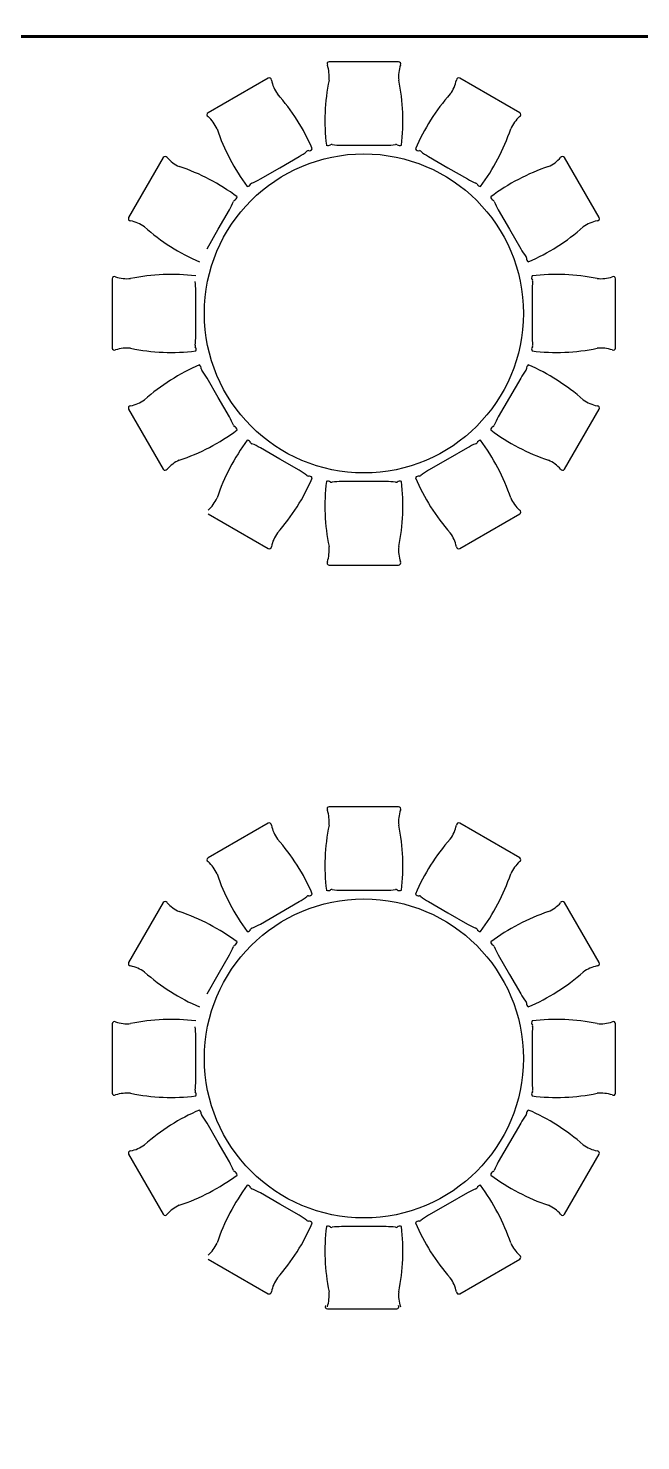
# Model space of a CAD drawing. Header units: millimetres. Extents: x 1443065 to 1517367, y 3763150 to 3779068.
# Drawn here: x 1447447 to 1447799, y 3766440 to 3767251 of the extents above; entities that cross this region are included whole.
import ezdxf

# ---------------------------------------------------------------- set-up
doc = ezdxf.new("R2010")
doc.units = ezdxf.units.MM
doc.layers.add('m-TAR_duvar', color=8, linetype='Continuous')
doc.layers.add('m-TFR_vitrifiye', color=1, linetype='Continuous')
doc.layers.add('SIVA', color=3, linetype='Continuous', lineweight=9)

msp = doc.modelspace()

# ---------------------------------------------------------------- hatches: boundary and pattern name
at = {"layer": 'm-TAR_duvar'}
h = msp.add_hatch(dxfattribs=at)
h.set_pattern_fill('ANSI33', color=256, scale=2)
h.set_pattern_definition([(45, (27620.463, -87954.953), (-8.98025612, 8.98025612), []), (45, (27629.443, -87954.953), (-8.98025612, 8.98025612), [6.35, -3.175])])
h.paths.add_polyline_path([(1454794.44, 3768891.25), (1454777.28, 3769060.22), (1454740.17, 3769224.96), (1454678.91, 3769382.58), (1454596.91, 3769530.2), (1454495.37, 3769665.05), (1454375.86, 3769783.46), (1454239.69, 3769884.92), (1454091.6, 3769966), (1453859.58, 3770075.21), (1453406.13, 3770314.52), (1453184.71, 3770444.62), (1451716.99, 3771328.64), (1451249.47, 3771588.02), (1451035.26, 3771685.46), (1450763.61, 3771809.03), (1450409.17, 3771939.61), (1448897.84, 3772143.01), (1447435.26, 3772002.72), (1445092.32, 3771120.18), (1445146.3, 3764847.08), (1454849.85, 3764847.08)])
h.paths.add_polyline_path([(1445185.96, 3764887.08), (1445132.56, 3771092.6), (1447444.38, 3771963.41), (1448897.07, 3772102.76), (1450399.48, 3771900.56), (1450748.39, 3771772.01), (1451018.7, 3771649.05), (1451231.46, 3771552.27), (1451696.97, 3771294), (1453164.25, 3770410.24), (1453386.65, 3770279.57), (1453841.71, 3770039.41), (1454073.47, 3769930.33), (1454218.03, 3769851.17), (1454349.7, 3769753.07), (1454465.16, 3769638.67), (1454563.29, 3769508.35), (1454642.62, 3769365.55), (1454701.81, 3769213.26), (1454737.73, 3769053.78), (1454754.47, 3768888.95), (1454809.3, 3764887.08)], flags=16)
h.paths.add_polyline_path([(1452002.28, 3765847.08), (1451882.28, 3765847.08), (1451882.28, 3765967.08), (1452002.28, 3765967.08)], flags=0)
h.paths.add_polyline_path([(1452782.41, 3765847.08), (1452782.41, 3765967.08), (1452902.41, 3765967.08), (1452902.41, 3765847.08)], flags=0)
h.paths.add_polyline_path([(1451282.28, 3765847.08), (1451162.28, 3765847.08), (1451162.28, 3765967.08), (1451282.28, 3765967.08)], flags=0)
h.paths.add_polyline_path([(1452002.41, 3766436.58), (1451902.41, 3766436.58), (1451902.41, 3766536.58), (1451902.48, 3766670.96), (1451282.41, 3766670.96), (1451282.41, 3766536.58), (1451282.41, 3766436.58), (1451182.41, 3766436.58), (1451182.41, 3766536.58), (1451227.41, 3766536.58), (1451227.41, 3766715.96), (1451912.48, 3766715.96), (1451912.48, 3766725.96), (1451957.48, 3766725.96), (1451957.48, 3766715.96), (1451957.48, 3766536.58), (1452002.41, 3766536.58)], flags=0)
h.paths.add_polyline_path([(1453715.4, 3765317.08), (1453715.4, 3765377.08), (1453775.4, 3765377.08), (1453775.4, 3765317.08)], flags=0)
h.paths.add_polyline_path([(1452782.41, 3766436.58), (1452782.41, 3766556.58), (1452902.41, 3766556.58), (1452902.41, 3766436.58)], flags=0)
h.paths.add_polyline_path([(1453675.3, 3765847.08), (1453675.3, 3765947.08), (1453775.3, 3765947.08), (1453775.3, 3765847.08)], flags=0)
h.paths.add_polyline_path([(1451957.48, 3766815.96), (1451912.48, 3766815.96), (1451912.48, 3767203.19), (1451227.41, 3767203.19), (1451227.41, 3767446.58), (1451287.41, 3767446.58), (1451287.41, 3767406.58), (1451267.41, 3767406.58), (1451267.41, 3767243.33), (1451917.48, 3767243.33), (1451917.48, 3767406.58), (1451897.48, 3767406.58), (1451897.48, 3767446.58), (1451957.48, 3767446.58), (1451957.48, 3767203.19)], flags=0)
h.paths.add_polyline_path([(1450402.41, 3765847.08), (1450282.41, 3765847.08), (1450282.41, 3765967.08), (1450402.41, 3765967.08)], flags=0)
h.paths.add_polyline_path([(1450272.24, 3765847.08), (1450172.24, 3765847.08), (1450172.24, 3765947.08), (1450272.24, 3765947.08)], flags=0)
h.paths.add_polyline_path([(1454209.8, 3765317.08), (1454209.8, 3765377.08), (1454269.8, 3765377.08), (1454269.8, 3765317.08)], flags=0)
h.paths.add_polyline_path([(1453675.3, 3766436.58), (1453675.3, 3766536.58), (1453775.3, 3766536.58), (1453775.3, 3766436.58)], flags=0)
h.paths.add_polyline_path([(1454209.8, 3765847.08), (1454209.8, 3765907.08), (1454269.8, 3765907.08), (1454269.8, 3765847.08)], flags=0)
h.paths.add_polyline_path([(1450402.41, 3766436.58), (1450282.41, 3766436.58), (1450282.41, 3766556.58), (1450402.41, 3766556.58)], flags=0)
h.paths.add_polyline_path([(1452782.41, 3767196.58), (1452782.41, 3767316.58), (1452902.41, 3767316.58), (1452902.41, 3767196.58)], flags=0)
h.paths.add_polyline_path([(1450272.41, 3766436.58), (1450172.41, 3766436.58), (1450172.41, 3766536.58), (1450272.41, 3766536.58)], flags=0)
h.paths.add_polyline_path([(1449584.07, 3765847.08), (1449484.07, 3765847.08), (1449484.07, 3765947.08), (1449584.07, 3765947.08)], flags=0)
h.paths.add_polyline_path([(1453675.3, 3767196.58), (1453675.3, 3767296.58), (1453775.3, 3767296.58), (1453775.3, 3767196.58)], flags=0)
h.paths.add_polyline_path([(1450402.41, 3767196.58), (1450282.41, 3767196.58), (1450282.41, 3767316.58), (1450402.41, 3767316.58)], flags=0)
h.paths.add_polyline_path([(1450272.41, 3767196.58), (1450172.41, 3767196.58), (1450172.41, 3767296.58), (1450272.41, 3767296.58)], flags=0)
h.paths.add_polyline_path([(1451957.48, 3767847.59), (1451897.48, 3767847.59), (1451897.48, 3767887.59), (1451917.48, 3767887.59), (1451917.48, 3768050.83), (1451267.41, 3768050.83), (1451267.41, 3767887.59), (1451287.41, 3767887.59), (1451287.41, 3767847.59), (1451227.41, 3767847.59), (1451227.41, 3768090.97), (1451912.48, 3768090.97), (1451912.48, 3768477.19), (1451957.48, 3768477.19), (1451957.48, 3768090.97)], flags=0)
h.paths.add_polyline_path([(1449584.07, 3766436.58), (1449484.07, 3766436.58), (1449484.07, 3766536.58), (1449584.07, 3766536.58)], flags=0)
h.paths.add_polyline_path([(1452782.41, 3767976.58), (1452782.41, 3768096.58), (1452902.41, 3768096.58), (1452902.41, 3767976.58)], flags=0)
h.paths.add_polyline_path([(1453675.3, 3767996.58), (1453675.3, 3768096.58), (1453775.3, 3768096.58), (1453775.3, 3767996.58)], flags=0)
h.paths.add_polyline_path([(1448737.73, 3765847.08), (1448577.73, 3765847.08), (1448577.73, 3765947.08), (1448692.73, 3765947.08), (1448692.73, 3766436.58), (1448577.73, 3766436.58), (1448577.73, 3766536.58), (1448737.73, 3766536.58), (1448737.73, 3766436.58), (1448737.73, 3765947.08)], flags=0)
h.paths.add_polyline_path([(1450402.41, 3767976.58), (1450282.41, 3767976.58), (1450282.41, 3768096.58), (1450402.41, 3768096.58)], flags=0)
h.paths.add_polyline_path([(1450272.41, 3767996.58), (1450172.41, 3767996.58), (1450172.41, 3768096.58), (1450272.41, 3768096.58)], flags=0)
h.paths.add_polyline_path([(1451957.48, 3768567.19), (1451912.48, 3768567.19), (1451912.48, 3768577.19), (1451227.41, 3768577.19), (1451227.41, 3768756.58), (1451172.41, 3768756.58), (1451172.41, 3768856.58), (1451282.41, 3768856.58), (1451282.41, 3768756.58), (1451282.41, 3768622.19), (1451902.48, 3768622.19), (1451902.48, 3768756.58), (1451902.41, 3768756.58), (1451902.41, 3768856.58), (1452002.41, 3768856.58), (1452002.41, 3768756.58), (1451957.48, 3768756.58), (1451957.48, 3768577.19)], flags=0)
h.paths.add_polyline_path([(1452002.41, 3768756.58), (1451902.41, 3768756.58), (1451902.41, 3768856.58), (1452002.41, 3768856.58)], flags=0)
h.paths.add_polyline_path([(1452782.41, 3768736.58), (1452782.41, 3768856.58), (1452902.41, 3768856.58), (1452902.41, 3768736.58)], flags=0)
h.paths.add_polyline_path([(1448737.74, 3767196.58), (1448577.74, 3767196.58), (1448577.74, 3767296.58), (1448737.74, 3767296.58)], flags=0)
h.paths.add_polyline_path([(1453675.3, 3768756.58), (1453675.3, 3768856.58), (1453775.3, 3768856.58), (1453775.3, 3768756.58)], flags=0)
h.paths.add_polyline_path([(1450402.41, 3768736.58), (1450282.41, 3768736.58), (1450282.41, 3768856.58), (1450402.41, 3768856.58)], flags=0)
h.paths.add_polyline_path([(1447937.73, 3765847.08), (1447837.73, 3765847.08), (1447837.73, 3765947.08), (1447937.73, 3765947.08)], flags=0)
h.paths.add_polyline_path([(1450272.41, 3768756.58), (1450172.41, 3768756.58), (1450172.41, 3768856.58), (1450272.41, 3768856.58)], flags=0)
h.paths.add_polyline_path([(1453744.51, 3768902.52), (1453693.08, 3768933.43), (1453723.98, 3768984.86), (1453775.41, 3768953.95)], flags=0)
h.paths.add_polyline_path([(1452002.41, 3769327.08), (1451882.41, 3769327.08), (1451882.41, 3769447.08), (1452002.41, 3769447.08)], flags=0)
h.paths.add_polyline_path([(1447937.73, 3766436.58), (1447837.73, 3766436.58), (1447837.73, 3766536.58), (1447937.73, 3766536.58)], flags=0)
h.paths.add_polyline_path([(1451282.41, 3769327.08), (1451162.41, 3769327.08), (1451162.41, 3769447.08), (1451282.41, 3769447.08)], flags=0)
h.paths.add_polyline_path([(1448737.73, 3767996.58), (1448577.73, 3767996.58), (1448577.73, 3768096.58), (1448737.73, 3768096.58)], flags=0)
h.paths.add_polyline_path([(1449584.07, 3768756.58), (1449484.07, 3768756.58), (1449484.07, 3768856.58), (1449584.07, 3768856.58)], flags=0)
h.paths.add_polyline_path([(1450402.41, 3769327.08), (1450282.41, 3769327.08), (1450282.41, 3769447.08), (1450402.41, 3769447.08)], flags=0)
h.paths.add_polyline_path([(1447937.73, 3767196.58), (1447837.73, 3767196.58), (1447837.73, 3767296.58), (1447937.73, 3767296.58)], flags=0)
h.paths.add_polyline_path([(1450272.41, 3769347.08), (1450172.41, 3769347.08), (1450172.41, 3769447.08), (1450272.41, 3769447.08)], flags=0)
h.paths.add_polyline_path([(1448737.73, 3768676.58), (1448637.73, 3768676.58), (1448637.73, 3768856.58), (1448737.73, 3768856.58)], flags=0)
h.paths.add_polyline_path([(1449584.07, 3769347.08), (1449484.07, 3769347.08), (1449484.07, 3769447.08), (1449584.07, 3769447.08)], flags=0)
h.paths.add_polyline_path([(1447037.73, 3765847.08), (1446937.73, 3765847.08), (1446937.73, 3765947.08), (1447037.73, 3765947.08)], flags=0)
h.paths.add_polyline_path([(1447937.73, 3767996.58), (1447837.73, 3767996.58), (1447837.73, 3768096.58), (1447937.73, 3768096.58)], flags=0)
h.paths.add_polyline_path([(1447037.73, 3766436.58), (1446937.73, 3766436.58), (1446937.73, 3766536.58), (1447037.73, 3766536.58)], flags=0)
h.paths.add_polyline_path([(1451282.41, 3770304.32), (1451182.41, 3770304.32), (1451182.41, 3770444.32), (1451212.41, 3770486.32), (1451322.41, 3770421.32)], flags=0)
h.paths.add_polyline_path([(1447037.73, 3767196.58), (1446937.73, 3767196.58), (1446937.73, 3767296.58), (1447037.73, 3767296.58)], flags=0)
h.paths.add_polyline_path([(1448737.73, 3769347.08), (1448637.73, 3769347.08), (1448637.73, 3769447.08), (1448737.73, 3769447.08)], flags=0)
h.paths.add_polyline_path([(1447937.73, 3768756.58), (1447837.73, 3768756.58), (1447837.73, 3768856.58), (1447937.73, 3768856.58)], flags=0)
h.paths.add_polyline_path([(1450382.41, 3770315.63), (1450282.41, 3770315.63), (1450282.41, 3770415.63), (1450382.41, 3770415.63)], flags=0)
h.paths.add_polyline_path([(1450272.41, 3770315.63), (1450172.41, 3770315.63), (1450172.41, 3770415.63), (1450272.41, 3770415.63)], flags=0)
h.paths.add_polyline_path([(1446297.73, 3765847.08), (1446137.73, 3765847.08), (1446137.73, 3765947.08), (1446137.73, 3766436.58), (1446137.73, 3766536.58), (1446137.74, 3767196.58), (1446137.74, 3767296.58), (1446137.73, 3767996.58), (1446137.73, 3768096.58), (1446297.73, 3768096.58), (1446297.73, 3767996.58), (1446167.73, 3767996.58), (1446167.74, 3767296.58), (1446297.74, 3767296.58), (1446297.74, 3767196.58), (1446167.74, 3767196.58), (1446167.74, 3766536.58), (1446297.73, 3766536.58), (1446297.73, 3766436.58), (1446182.73, 3766436.58), (1446182.73, 3765947.08), (1446297.73, 3765947.08)], flags=0)
h.paths.add_polyline_path([(1447037.73, 3767996.58), (1446937.73, 3767996.58), (1446937.73, 3768096.58), (1447037.73, 3768096.58)], flags=0)
h.paths.add_polyline_path([(1449584.07, 3770315.63), (1449484.07, 3770315.63), (1449484.07, 3770415.63), (1449584.07, 3770415.63)], flags=0)
h.paths.add_polyline_path([(1447937.73, 3769347.08), (1447837.73, 3769347.08), (1447837.73, 3769447.08), (1447937.73, 3769447.08)], flags=0)
h.paths.add_polyline_path([(1450382.41, 3770936.73), (1450282.41, 3770936.73), (1450282.41, 3771036.73), (1450382.41, 3771036.73)], flags=0)
h.paths.add_polyline_path([(1450272.41, 3770936.73), (1450172.41, 3770936.73), (1450172.41, 3771036.73), (1450272.41, 3771036.73)], flags=0)
h.paths.add_polyline_path([(1447037.73, 3768756.58), (1446937.73, 3768756.58), (1446937.73, 3768811.58), (1446237.73, 3768811.58), (1446237.73, 3768676.58), (1446137.73, 3768676.58), (1446137.73, 3768856.58), (1446237.73, 3768856.58), (1446937.73, 3768856.58), (1447037.73, 3768856.58)], flags=0)
h.paths.add_polyline_path([(1448737.73, 3770315.63), (1448637.73, 3770315.63), (1448637.73, 3770415.63), (1448737.73, 3770415.63)], flags=0)
h.paths.add_polyline_path([(1449584.07, 3770936.73), (1449484.07, 3770936.73), (1449484.07, 3771036.73), (1449584.07, 3771036.73)], flags=0)
h.paths.add_polyline_path([(1447037.73, 3769347.08), (1446937.73, 3769347.08), (1446937.73, 3769447.08), (1447037.73, 3769447.08)], flags=0)
h.paths.add_polyline_path([(1447937.73, 3770315.63), (1447837.73, 3770315.63), (1447837.73, 3770415.63), (1447937.73, 3770415.63)], flags=0)
h.paths.add_polyline_path([(1448737.73, 3770936.73), (1448637.73, 3770936.73), (1448637.73, 3771036.73), (1448737.73, 3771036.73)], flags=0)
h.paths.add_polyline_path([(1447937.73, 3770936.73), (1447837.73, 3770936.73), (1447837.73, 3770994.84), (1447050.81, 3770749.36), (1446602.71, 3770578.53), (1446587.72, 3770615.63), (1447037.72, 3770787.18), (1447837.73, 3771036.74), (1447837.73, 3771036.73), (1447937.73, 3771036.73)], flags=0)
h.paths.add_polyline_path([(1446237.73, 3769347.08), (1446137.73, 3769347.08), (1446137.73, 3769447.08), (1446237.73, 3769447.08)], flags=0)
h.paths.add_polyline_path([(1447037.73, 3770315.63), (1446937.73, 3770315.63), (1446937.73, 3770415.63), (1447037.73, 3770415.63)], flags=0)
h.paths.add_polyline_path([(1448660.01, 3771597.82), (1447860.1, 3771521.18), (1447552.68, 3771491.72), (1447491.35, 3771468.18), (1447044.88, 3771300), (1446969.92, 3771271.77), (1446669.55, 3771158.63), (1446594.78, 3771130.46), (1446580.68, 3771167.89), (1446655.55, 3771196.09), (1446955.91, 3771309.24), (1447030.68, 3771337.4), (1447477.02, 3771505.52), (1447543.43, 3771531.02), (1447856.29, 3771561), (1448656.29, 3771637.64), (1448735.81, 3771645.27), (1448739.63, 3771605.46)], flags=0)
h.paths.add_polyline_path([(1446237.73, 3770315.63), (1446137.73, 3770315.63), (1446137.73, 3770415.63), (1446237.73, 3770415.63)], flags=0)
h.paths.add_polyline_path([(1445658.49, 3770330.63), (1445618.49, 3770330.63), (1445618.49, 3770415.63), (1445658.49, 3770415.63)], flags=0)
h.paths.add_polyline_path([(1446219.64, 3770989.15), (1446144.77, 3770960.95), (1446130.67, 3770998.39), (1446205.54, 3771026.59)], flags=0)
h.paths.add_polyline_path([(1445657.98, 3770633.33), (1445617.98, 3770633.33), (1445617.98, 3770676.33), (1445622.15, 3770718.96), (1445637.3, 3770759.27), (1445660.29, 3770795.68), (1445690.16, 3770826.69), (1445725.69, 3770851.02), (1445765.4, 3770867.66), (1445807.98, 3770875.83), (1445820.98, 3770837.33), (1445785.48, 3770830.15), (1445752.15, 3770815.88), (1445722.26, 3770795.37), (1445696.95, 3770769.42), (1445677.21, 3770739.01), (1445663.79, 3770705.34), (1445658.98, 3770670.83)], flags=0)

# ---------------------------------------------------------------- linework, layer by layer
at = {"layer": 'm-TFR_vitrifiye'}
for p, q in [((1447659.53, 3767232.04), (1447619.72, 3767232.04)), ((1447659.53, 3767232.04), (1447619.72, 3767232.04)), ((1447584.6, 3767222.63), (1447550.13, 3767202.73)), ((1447584.6, 3767222.63), (1447550.13, 3767202.73)), ((1447729.11, 3767202.73), (1447694.64, 3767222.63)), ((1447729.11, 3767202.73), (1447694.64, 3767222.63)), ((1447626.74, 3767184.11), (1447639.62, 3767184.11)), ((1447626.74, 3767184.11), (1447639.62, 3767184.11)), ((1447639.62, 3767184.11), (1447652.51, 3767184.11)), ((1447639.62, 3767184.11), (1447652.51, 3767184.11)), ((1447524.43, 3767177.02), (1447504.52, 3767142.55)), ((1447524.43, 3767177.02), (1447504.52, 3767142.55)), ((1447591.33, 3767171.17), (1447602.49, 3767177.62)), ((1447591.33, 3767171.17), (1447602.49, 3767177.62)), ((1447676.76, 3767177.62), (1447687.92, 3767171.17)), ((1447676.76, 3767177.62), (1447687.92, 3767171.17)), ((1447774.72, 3767142.55), (1447754.82, 3767177.02)), ((1447774.72, 3767142.55), (1447754.82, 3767177.02)), ((1447580.18, 3767164.73), (1447591.33, 3767171.17)), ((1447580.18, 3767164.73), (1447591.33, 3767171.17)), ((1447687.92, 3767171.17), (1447699.07, 3767164.73)), ((1447687.92, 3767171.17), (1447699.07, 3767164.73)), ((1447555.98, 3767135.82), (1447562.42, 3767146.98)), ((1447555.98, 3767135.82), (1447562.42, 3767146.98)), ((1447716.83, 3767146.98), (1447723.27, 3767135.82)), ((1447716.83, 3767146.98), (1447723.27, 3767135.82)), ((1447549.54, 3767124.67), (1447555.98, 3767135.82)), ((1447549.54, 3767124.67), (1447555.98, 3767135.82)), ((1447723.27, 3767135.82), (1447729.71, 3767124.67)), ((1447723.27, 3767135.82), (1447729.71, 3767124.67)), ((1447495.11, 3767107.43), (1447495.11, 3767067.63)), ((1447495.11, 3767107.43), (1447495.11, 3767067.63)), ((1447543.04, 3767087.53), (1447543.04, 3767100.41)), ((1447543.04, 3767087.53), (1447543.04, 3767100.41)), ((1447736.21, 3767100.41), (1447736.21, 3767087.53)), ((1447736.21, 3767100.41), (1447736.21, 3767087.53)), ((1447784.13, 3767067.63), (1447784.13, 3767107.43)), ((1447784.13, 3767067.63), (1447784.13, 3767107.43)), ((1447543.04, 3767074.65), (1447543.04, 3767087.53)), ((1447543.04, 3767074.65), (1447543.04, 3767087.53)), ((1447736.21, 3767087.53), (1447736.21, 3767074.65)), ((1447736.21, 3767087.53), (1447736.21, 3767074.65)), ((1447555.98, 3767039.24), (1447549.54, 3767050.39)), ((1447555.98, 3767039.24), (1447549.54, 3767050.39)), ((1447729.71, 3767050.39), (1447723.27, 3767039.24)), ((1447729.71, 3767050.39), (1447723.27, 3767039.24)), ((1447562.42, 3767028.08), (1447555.98, 3767039.24)), ((1447562.42, 3767028.08), (1447555.98, 3767039.24)), ((1447723.27, 3767039.24), (1447716.83, 3767028.08)), ((1447723.27, 3767039.24), (1447716.83, 3767028.08)), ((1447504.52, 3767032.51), (1447524.43, 3766998.04)), ((1447504.52, 3767032.51), (1447524.43, 3766998.04)), ((1447754.82, 3766998.04), (1447774.72, 3767032.51)), ((1447754.82, 3766998.04), (1447774.72, 3767032.51)), ((1447591.33, 3767003.89), (1447580.18, 3767010.33)), ((1447591.33, 3767003.89), (1447580.18, 3767010.33)), ((1447602.49, 3766997.45), (1447591.33, 3767003.89)), ((1447602.49, 3766997.45), (1447591.33, 3767003.89)), ((1447687.92, 3767003.89), (1447676.76, 3766997.45)), ((1447687.92, 3767003.89), (1447676.76, 3766997.45)), ((1447699.07, 3767010.33), (1447687.92, 3767003.89)), ((1447699.07, 3767010.33), (1447687.92, 3767003.89)), ((1447639.62, 3766990.95), (1447626.74, 3766990.95)), ((1447639.62, 3766990.95), (1447626.74, 3766990.95)), ((1447652.51, 3766990.95), (1447639.62, 3766990.95)), ((1447652.51, 3766990.95), (1447639.62, 3766990.95)), ((1447550.13, 3766972.33), (1447584.6, 3766952.43)), ((1447550.13, 3766972.33), (1447584.6, 3766952.43)), ((1447694.64, 3766952.43), (1447729.11, 3766972.33)), ((1447694.64, 3766952.43), (1447729.11, 3766972.33)), ((1447619.72, 3766943.02), (1447659.53, 3766943.02)), ((1447619.72, 3766943.02), (1447659.53, 3766943.02)), ((1447659.53, 3766804.15), (1447619.72, 3766804.15)), ((1447659.53, 3766804.15), (1447619.72, 3766804.15)), ((1447584.6, 3766794.74), (1447550.13, 3766774.84)), ((1447584.6, 3766794.74), (1447550.13, 3766774.84)), ((1447729.11, 3766774.84), (1447694.64, 3766794.74)), ((1447729.11, 3766774.84), (1447694.64, 3766794.74)), ((1447626.74, 3766756.22), (1447639.62, 3766756.22)), ((1447626.74, 3766756.22), (1447639.62, 3766756.22)), ((1447639.62, 3766756.22), (1447652.51, 3766756.22)), ((1447639.62, 3766756.22), (1447652.51, 3766756.22)), ((1447524.43, 3766749.13), (1447504.52, 3766714.66)), ((1447524.43, 3766749.13), (1447504.52, 3766714.66)), ((1447591.33, 3766743.28), (1447602.49, 3766749.72)), ((1447591.33, 3766743.28), (1447602.49, 3766749.72)), ((1447676.76, 3766749.72), (1447687.92, 3766743.28)), ((1447676.76, 3766749.72), (1447687.92, 3766743.28)), ((1447774.72, 3766714.66), (1447754.82, 3766749.13)), ((1447774.72, 3766714.66), (1447754.82, 3766749.13)), ((1447580.18, 3766736.84), (1447591.33, 3766743.28)), ((1447580.18, 3766736.84), (1447591.33, 3766743.28)), ((1447687.92, 3766743.28), (1447699.07, 3766736.84)), ((1447687.92, 3766743.28), (1447699.07, 3766736.84)), ((1447555.98, 3766707.93), (1447562.42, 3766719.09)), ((1447555.98, 3766707.93), (1447562.42, 3766719.09)), ((1447716.83, 3766719.09), (1447723.27, 3766707.93)), ((1447716.83, 3766719.09), (1447723.27, 3766707.93)), ((1447549.54, 3766696.77), (1447555.98, 3766707.93)), ((1447549.54, 3766696.77), (1447555.98, 3766707.93)), ((1447723.27, 3766707.93), (1447729.71, 3766696.77)), ((1447723.27, 3766707.93), (1447729.71, 3766696.77)), ((1447495.11, 3766679.54), (1447495.11, 3766639.74)), ((1447495.11, 3766679.54), (1447495.11, 3766639.74)), ((1447784.13, 3766639.74), (1447784.13, 3766679.54)), ((1447784.13, 3766639.74), (1447784.13, 3766679.54)), ((1447543.04, 3766659.64), (1447543.04, 3766672.52)), ((1447543.04, 3766659.64), (1447543.04, 3766672.52)), ((1447736.21, 3766672.52), (1447736.21, 3766659.64)), ((1447736.21, 3766672.52), (1447736.21, 3766659.64)), ((1447543.04, 3766646.76), (1447543.04, 3766659.64)), ((1447543.04, 3766646.76), (1447543.04, 3766659.64)), ((1447736.21, 3766659.64), (1447736.21, 3766646.76)), ((1447736.21, 3766659.64), (1447736.21, 3766646.76)), ((1447555.98, 3766611.35), (1447549.54, 3766622.5)), ((1447555.98, 3766611.35), (1447549.54, 3766622.5)), ((1447729.71, 3766622.5), (1447723.27, 3766611.35)), ((1447729.71, 3766622.5), (1447723.27, 3766611.35)), ((1447562.42, 3766600.19), (1447555.98, 3766611.35)), ((1447562.42, 3766600.19), (1447555.98, 3766611.35)), ((1447723.27, 3766611.35), (1447716.83, 3766600.19)), ((1447723.27, 3766611.35), (1447716.83, 3766600.19)), ((1447504.52, 3766604.62), (1447524.43, 3766570.15)), ((1447504.52, 3766604.62), (1447524.43, 3766570.15)), ((1447754.82, 3766570.15), (1447774.72, 3766604.62)), ((1447754.82, 3766570.15), (1447774.72, 3766604.62)), ((1447591.33, 3766575.99), (1447580.18, 3766582.44)), ((1447591.33, 3766575.99), (1447580.18, 3766582.44)), ((1447699.07, 3766582.44), (1447687.92, 3766575.99)), ((1447699.07, 3766582.44), (1447687.92, 3766575.99)), ((1447602.49, 3766569.55), (1447591.33, 3766575.99)), ((1447602.49, 3766569.55), (1447591.33, 3766575.99)), ((1447687.92, 3766575.99), (1447676.76, 3766569.55)), ((1447687.92, 3766575.99), (1447676.76, 3766569.55)), ((1447639.62, 3766563.05), (1447626.74, 3766563.05)), ((1447639.62, 3766563.05), (1447626.74, 3766563.05)), ((1447652.51, 3766563.05), (1447639.62, 3766563.05)), ((1447652.51, 3766563.05), (1447639.62, 3766563.05)), ((1447550.13, 3766544.44), (1447584.6, 3766524.54)), ((1447550.13, 3766544.44), (1447584.6, 3766524.54)), ((1447694.64, 3766524.54), (1447729.11, 3766544.44)), ((1447694.64, 3766524.54), (1447729.11, 3766544.44)), ((1447618.66, 3766515.78), (1447658.46, 3766515.78)), ((1447618.66, 3766515.78), (1447658.46, 3766515.78))]:
    msp.add_line(p, q, dxfattribs=at)
for centre in [(1447639.62, 3767087.53), (1447639.62, 3767087.53), (1447639.62, 3766659.64), (1447639.62, 3766659.64)]:
    msp.add_circle(centre, 91.63, dxfattribs=at)
for centre, radius, start, end in [((1447619.72, 3767230.79), 1.25, 89.82922, 211.49993), ((1447619.72, 3767230.79), 1.25, 89.82922, 211.49993), ((1447598.24, 3767223.52), 21.46, 354.55133, 17.96612), ((1447598.24, 3767223.52), 21.46, 354.55133, 17.96612), ((1447659.53, 3767230.79), 1.25, 328.50007, 90.17078), ((1447659.53, 3767230.79), 1.25, 328.50007, 90.17078), ((1447681.01, 3767223.52), 21.46, 162.03388, 185.44867), ((1447681.01, 3767223.52), 21.46, 162.03388, 185.44867), ((1447585.23, 3767221.55), 1.25, 358.50007, 120.17078), ((1447585.23, 3767221.55), 1.25, 358.50007, 120.17078), ((1447694.01, 3767221.55), 1.25, 59.82922, 181.49993), ((1447694.01, 3767221.55), 1.25, 59.82922, 181.49993), ((1447607.47, 3767225.99), 21.46, 192.03388, 215.44867), ((1447607.47, 3767225.99), 21.46, 192.03388, 215.44867), ((1447734.19, 3767198.04), 116.96, 168.43567, 186.83625), ((1447734.19, 3767198.04), 116.96, 168.43567, 186.83625), ((1447545.06, 3767198.04), 116.96, 353.16375, 11.56433), ((1447545.06, 3767198.04), 116.96, 353.16375, 11.56433), ((1447671.78, 3767225.99), 21.46, 324.55133, 347.96612), ((1447671.78, 3767225.99), 21.46, 324.55133, 347.96612), ((1447502.48, 3767135.95), 116.96, 23.16375, 41.56433), ((1447502.48, 3767135.95), 116.96, 23.16375, 41.56433), ((1447776.77, 3767135.95), 116.96, 138.43567, 156.83625), ((1447776.77, 3767135.95), 116.96, 138.43567, 156.83625), ((1447550.75, 3767201.64), 1.25, 119.82922, 241.49993), ((1447550.75, 3767201.64), 1.25, 119.82922, 241.49993), ((1447535.79, 3767184.61), 21.46, 24.55133, 47.96612), ((1447535.79, 3767184.61), 21.46, 24.55133, 47.96612), ((1447743.46, 3767184.61), 21.46, 132.03388, 155.44867), ((1447743.46, 3767184.61), 21.46, 132.03388, 155.44867), ((1447728.49, 3767201.64), 1.25, 298.50007, 60.17078), ((1447728.49, 3767201.64), 1.25, 298.50007, 60.17078), ((1447666.27, 3767230.51), 116.96, 198.43567, 216.83625), ((1447666.27, 3767230.51), 116.96, 198.43567, 216.83625), ((1447612.98, 3767230.51), 116.96, 323.16375, 341.56433), ((1447612.98, 3767230.51), 116.96, 323.16375, 341.56433), ((1447608.17, 3767183.16), 2.2, 259.52362, 326.80387), ((1447608.17, 3767183.16), 2.2, 259.52362, 326.80387), ((1447619.05, 3767186.08), 2.2, 243.19613, 310.47638), ((1447619.05, 3767186.08), 2.2, 243.19613, 310.47638), ((1447621.01, 3767183.34), 1.19, 71.75361, 116.5375), ((1447621.01, 3767183.34), 1.19, 71.75361, 116.5375), ((1447627.21, 3767231.75), 47.64, 262.97043, 269.43008), ((1447627.21, 3767231.75), 47.64, 262.97043, 269.43008), ((1447652.03, 3767231.75), 47.64, 270.56992, 277.02957), ((1447652.03, 3767231.75), 47.64, 270.56992, 277.02957), ((1447658.23, 3767183.34), 1.19, 63.4625, 108.24639), ((1447658.23, 3767183.34), 1.19, 63.4625, 108.24639), ((1447660.2, 3767186.08), 2.2, 229.52362, 296.80387), ((1447660.2, 3767186.08), 2.2, 229.52362, 296.80387), ((1447671.08, 3767183.16), 2.2, 213.19613, 280.47638), ((1447671.08, 3767183.16), 2.2, 213.19613, 280.47638), ((1447525.51, 3767176.4), 1.25, 28.50007, 150.17078), ((1447525.51, 3767176.4), 1.25, 28.50007, 150.17078), ((1447542.54, 3767191.36), 21.46, 222.03388, 245.44867), ((1447542.54, 3767191.36), 21.46, 222.03388, 245.44867), ((1447578.26, 3767218.63), 47.64, 300.56992, 307.02957), ((1447578.26, 3767218.63), 47.64, 300.56992, 307.02957), ((1447607.84, 3767179.81), 1.19, 93.4625, 138.24639), ((1447607.84, 3767179.81), 1.19, 93.4625, 138.24639), ((1447671.41, 3767179.81), 1.19, 41.75361, 86.5375), ((1447671.41, 3767179.81), 1.19, 41.75361, 86.5375), ((1447700.99, 3767218.63), 47.64, 232.97043, 239.43008), ((1447700.99, 3767218.63), 47.64, 232.97043, 239.43008), ((1447736.7, 3767191.36), 21.46, 294.55133, 317.96612), ((1447736.7, 3767191.36), 21.46, 294.55133, 317.96612), ((1447753.74, 3767176.4), 1.25, 29.82922, 151.49993), ((1447753.74, 3767176.4), 1.25, 29.82922, 151.49993), ((1447496.64, 3767060.89), 116.96, 53.16375, 71.56433), ((1447496.64, 3767060.89), 116.96, 53.16375, 71.56433), ((1447782.61, 3767060.89), 116.96, 108.43567, 126.83625), ((1447782.61, 3767060.89), 116.96, 108.43567, 126.83625), ((1447572.53, 3767162.59), 2.2, 273.19613, 340.47638), ((1447572.53, 3767162.59), 2.2, 273.19613, 340.47638), ((1447575.6, 3767161.2), 1.19, 101.75361, 146.5375), ((1447575.6, 3767161.2), 1.19, 101.75361, 146.5375), ((1447556.77, 3767206.22), 47.64, 292.97043, 299.43008), ((1447556.77, 3767206.22), 47.64, 292.97043, 299.43008), ((1447722.48, 3767206.22), 47.64, 240.56992, 247.02957), ((1447722.48, 3767206.22), 47.64, 240.56992, 247.02957), ((1447703.64, 3767161.2), 1.19, 33.4625, 78.2464), ((1447703.64, 3767161.2), 1.19, 33.4625, 78.2464), ((1447706.71, 3767162.59), 2.2, 199.52362, 266.80387), ((1447706.71, 3767162.59), 2.2, 199.52362, 266.80387), ((1447520.93, 3767170.38), 47.64, 330.56992, 337.02957), ((1447520.93, 3767170.38), 47.64, 330.56992, 337.02957), ((1447565.96, 3767151.55), 1.19, 123.4625, 168.24639), ((1447565.96, 3767151.55), 1.19, 123.4625, 168.24639), ((1447564.57, 3767154.62), 2.2, 289.52362, 356.80387), ((1447564.57, 3767154.62), 2.2, 289.52362, 356.80387), ((1447714.68, 3767154.62), 2.2, 183.19613, 250.47638), ((1447714.68, 3767154.62), 2.2, 183.19613, 250.47638), ((1447713.29, 3767151.55), 1.19, 11.75361, 56.5375), ((1447713.29, 3767151.55), 1.19, 11.75361, 56.5375), ((1447758.31, 3767170.38), 47.64, 202.97043, 209.43008), ((1447758.31, 3767170.38), 47.64, 202.97043, 209.43008), ((1447505.6, 3767141.92), 1.25, 149.82922, 271.49993), ((1447505.6, 3767141.92), 1.25, 149.82922, 271.49993), ((1447773.64, 3767141.92), 1.25, 268.50007, 30.17078), ((1447773.64, 3767141.92), 1.25, 268.50007, 30.17078), ((1447501.16, 3767119.69), 21.46, 54.55133, 77.96612), ((1447501.16, 3767119.69), 21.46, 54.55133, 77.96612), ((1447591.2, 3767224.68), 116.96, 228.43567, 246.83625), ((1447591.2, 3767224.68), 116.96, 228.43567, 246.83625), ((1447688.04, 3767224.68), 116.96, 293.16375, 311.56433), ((1447688.04, 3767224.68), 116.96, 293.16375, 311.56433), ((1447778.08, 3767119.69), 21.46, 102.03388, 125.44867), ((1447778.08, 3767119.69), 21.46, 102.03388, 125.44867), ((1447770.72, 3767148.89), 47.64, 210.56992, 217.02957), ((1447770.72, 3767148.89), 47.64, 210.56992, 217.02957), ((1447731.9, 3767119.32), 1.19, 3.4625, 48.2464), ((1447731.9, 3767119.32), 1.19, 3.4625, 48.2464), ((1447735.25, 3767118.99), 2.2, 169.52362, 236.80387), ((1447735.25, 3767118.99), 2.2, 169.52362, 236.80387), ((1447496.36, 3767107.44), 1.25, 58.50007, 180.17078), ((1447496.36, 3767107.44), 1.25, 58.50007, 180.17078), ((1447503.63, 3767128.91), 21.46, 252.03388, 275.44867), ((1447503.63, 3767128.91), 21.46, 252.03388, 275.44867), ((1447529.12, 3766992.97), 116.96, 83.16375, 101.56433), ((1447529.12, 3766992.97), 116.96, 83.16375, 101.56433), ((1447738.17, 3767108.1), 2.2, 153.19613, 220.47638), ((1447738.17, 3767108.1), 2.2, 153.19613, 220.47638), ((1447750.13, 3766992.97), 116.96, 78.43567, 96.83625), ((1447750.13, 3766992.97), 116.96, 78.43567, 96.83625), ((1447775.61, 3767128.91), 21.46, 264.55133, 287.96612), ((1447775.61, 3767128.91), 21.46, 264.55133, 287.96612), ((1447782.88, 3767107.44), 1.25, 359.82922, 121.49993), ((1447782.88, 3767107.44), 1.25, 359.82922, 121.49993), ((1447495.41, 3767099.94), 47.64, 0.56992, 7.02957), ((1447495.41, 3767099.94), 47.64, 0.56992, 7.02957), ((1447783.84, 3767099.94), 47.64, 172.97043, 179.43008), ((1447783.84, 3767099.94), 47.64, 172.97043, 179.43008), ((1447735.43, 3767106.14), 1.19, 341.75361, 26.5375), ((1447735.43, 3767106.14), 1.19, 341.75361, 26.5375), ((1447543.82, 3767068.92), 1.19, 161.75361, 206.5375), ((1447543.82, 3767068.92), 1.19, 161.75361, 206.5375), ((1447495.41, 3767075.12), 47.64, 352.97043, 359.43008), ((1447495.41, 3767075.12), 47.64, 352.97043, 359.43008), ((1447541.08, 3767066.96), 2.2, 333.19613, 40.47638), ((1447541.08, 3767066.96), 2.2, 333.19613, 40.47638), ((1447738.17, 3767066.96), 2.2, 139.52362, 206.80387), ((1447738.17, 3767066.96), 2.2, 139.52362, 206.80387), ((1447783.84, 3767075.12), 47.64, 180.56992, 187.02957), ((1447783.84, 3767075.12), 47.64, 180.56992, 187.02957), ((1447735.43, 3767068.92), 1.19, 333.4625, 18.24639), ((1447735.43, 3767068.92), 1.19, 333.4625, 18.24639), ((1447496.36, 3767067.62), 1.25, 179.82922, 301.49993), ((1447496.36, 3767067.62), 1.25, 179.82922, 301.49993), ((1447503.63, 3767046.15), 21.46, 84.55133, 107.96612), ((1447503.63, 3767046.15), 21.46, 84.55133, 107.96612), ((1447529.12, 3767182.09), 116.96, 258.43567, 276.83625), ((1447529.12, 3767182.09), 116.96, 258.43567, 276.83625), ((1447750.13, 3767182.09), 116.96, 263.16375, 281.56433), ((1447750.13, 3767182.09), 116.96, 263.16375, 281.56433), ((1447775.61, 3767046.15), 21.46, 72.03388, 95.44867), ((1447775.61, 3767046.15), 21.46, 72.03388, 95.44867), ((1447782.88, 3767067.62), 1.25, 238.50007, 0.17078), ((1447782.88, 3767067.62), 1.25, 238.50007, 0.17078), ((1447591.2, 3766950.38), 116.96, 113.16375, 131.56433), ((1447591.2, 3766950.38), 116.96, 113.16375, 131.56433), ((1447543.99, 3767056.07), 2.2, 349.52362, 56.80387), ((1447543.99, 3767056.07), 2.2, 349.52362, 56.80387), ((1447547.35, 3767055.74), 1.19, 183.4625, 228.24639), ((1447547.35, 3767055.74), 1.19, 183.4625, 228.24639), ((1447508.52, 3767026.17), 47.64, 30.56992, 37.02957), ((1447508.52, 3767026.17), 47.64, 30.56992, 37.02957), ((1447770.72, 3767026.17), 47.64, 142.97043, 149.43008), ((1447770.72, 3767026.17), 47.64, 142.97043, 149.43008), ((1447731.9, 3767055.74), 1.19, 311.7536, 356.5375), ((1447731.9, 3767055.74), 1.19, 311.7536, 356.5375), ((1447735.25, 3767056.07), 2.2, 123.19613, 190.47638), ((1447735.25, 3767056.07), 2.2, 123.19613, 190.47638), ((1447688.04, 3766950.38), 116.96, 48.43567, 66.83625), ((1447688.04, 3766950.38), 116.96, 48.43567, 66.83625), ((1447501.16, 3767055.37), 21.46, 282.03388, 305.44867), ((1447501.16, 3767055.37), 21.46, 282.03388, 305.44867), ((1447778.08, 3767055.37), 21.46, 234.55133, 257.96612), ((1447778.08, 3767055.37), 21.46, 234.55133, 257.96612), ((1447505.6, 3767033.14), 1.25, 88.50007, 210.17078), ((1447505.6, 3767033.14), 1.25, 88.50007, 210.17078), ((1447520.93, 3767004.68), 47.64, 22.97043, 29.43008), ((1447520.93, 3767004.68), 47.64, 22.97043, 29.43008), ((1447758.31, 3767004.68), 47.64, 150.56992, 157.02957), ((1447758.31, 3767004.68), 47.64, 150.56992, 157.02957), ((1447773.64, 3767033.14), 1.25, 329.82922, 91.49993), ((1447773.64, 3767033.14), 1.25, 329.82922, 91.49993), ((1447496.64, 3767114.17), 116.96, 288.43567, 306.83625), ((1447496.64, 3767114.17), 116.96, 288.43567, 306.83625), ((1447565.96, 3767023.51), 1.19, 191.75361, 236.5375), ((1447565.96, 3767023.51), 1.19, 191.75361, 236.5375), ((1447564.57, 3767020.44), 2.2, 3.19613, 70.47638), ((1447564.57, 3767020.44), 2.2, 3.19613, 70.47638), ((1447714.68, 3767020.44), 2.2, 109.52362, 176.80387), ((1447714.68, 3767020.44), 2.2, 109.52362, 176.80387), ((1447782.61, 3767114.17), 116.96, 233.16375, 251.56433), ((1447782.61, 3767114.17), 116.96, 233.16375, 251.56433), ((1447713.29, 3767023.51), 1.19, 303.4625, 348.24639), ((1447713.29, 3767023.51), 1.19, 303.4625, 348.24639), ((1447666.27, 3766944.55), 116.96, 143.16375, 161.56433), ((1447666.27, 3766944.55), 116.96, 143.16375, 161.56433), ((1447572.53, 3767012.47), 2.2, 19.52362, 86.80387), ((1447572.53, 3767012.47), 2.2, 19.52362, 86.80387), ((1447575.6, 3767013.86), 1.19, 213.4625, 258.24639), ((1447575.6, 3767013.86), 1.19, 213.4625, 258.24639), ((1447556.77, 3766968.84), 47.64, 60.56992, 67.02957), ((1447556.77, 3766968.84), 47.64, 60.56992, 67.02957), ((1447722.48, 3766968.84), 47.64, 112.97043, 119.43008), ((1447722.48, 3766968.84), 47.64, 112.97043, 119.43008), ((1447703.64, 3767013.86), 1.19, 281.7536, 326.5375), ((1447703.64, 3767013.86), 1.19, 281.7536, 326.5375), ((1447706.71, 3767012.47), 2.2, 93.19613, 160.47638), ((1447706.71, 3767012.47), 2.2, 93.19613, 160.47638), ((1447612.98, 3766944.55), 116.96, 18.43567, 36.83625), ((1447612.98, 3766944.55), 116.96, 18.43567, 36.83625), ((1447542.54, 3766983.7), 21.46, 114.55133, 137.96612), ((1447542.54, 3766983.7), 21.46, 114.55133, 137.96612), ((1447736.7, 3766983.7), 21.46, 42.03388, 65.44867), ((1447736.7, 3766983.7), 21.46, 42.03388, 65.44867), ((1447525.51, 3766998.66), 1.25, 209.82922, 331.49993), ((1447525.51, 3766998.66), 1.25, 209.82922, 331.49993), ((1447578.26, 3766956.43), 47.64, 52.97043, 59.43008), ((1447578.26, 3766956.43), 47.64, 52.97043, 59.43008), ((1447700.99, 3766956.43), 47.64, 120.56992, 127.02957), ((1447700.99, 3766956.43), 47.64, 120.56992, 127.02957), ((1447753.74, 3766998.66), 1.25, 208.50007, 330.17078), ((1447753.74, 3766998.66), 1.25, 208.50007, 330.17078), ((1447502.48, 3767039.11), 116.96, 318.43567, 336.83625), ((1447502.48, 3767039.11), 116.96, 318.43567, 336.83625), ((1447607.84, 3766995.25), 1.19, 221.75361, 266.5375), ((1447607.84, 3766995.25), 1.19, 221.75361, 266.5375), ((1447608.17, 3766991.9), 2.2, 33.19613, 100.47638), ((1447608.17, 3766991.9), 2.2, 33.19613, 100.47638), ((1447734.19, 3766977.02), 116.96, 173.16375, 191.56433), ((1447734.19, 3766977.02), 116.96, 173.16375, 191.56433), ((1447619.05, 3766988.98), 2.2, 49.52362, 116.80387), ((1447619.05, 3766988.98), 2.2, 49.52362, 116.80387), ((1447621.01, 3766991.72), 1.19, 243.4625, 288.24639), ((1447621.01, 3766991.72), 1.19, 243.4625, 288.24639), ((1447627.21, 3766943.31), 47.64, 90.56992, 97.02957), ((1447627.21, 3766943.31), 47.64, 90.56992, 97.02957), ((1447652.03, 3766943.31), 47.64, 82.97043, 89.43008), ((1447652.03, 3766943.31), 47.64, 82.97043, 89.43008), ((1447658.23, 3766991.72), 1.19, 251.75361, 296.5375), ((1447658.23, 3766991.72), 1.19, 251.75361, 296.5375), ((1447660.2, 3766988.98), 2.2, 63.19613, 130.47638), ((1447660.2, 3766988.98), 2.2, 63.19613, 130.47638), ((1447545.06, 3766977.02), 116.96, 348.43567, 6.83625), ((1447545.06, 3766977.02), 116.96, 348.43567, 6.83625), ((1447671.08, 3766991.9), 2.2, 79.52362, 146.80387), ((1447671.08, 3766991.9), 2.2, 79.52362, 146.80387), ((1447776.77, 3767039.11), 116.96, 203.16375, 221.56433), ((1447776.77, 3767039.11), 116.96, 203.16375, 221.56433), ((1447671.41, 3766995.25), 1.19, 273.4625, 318.24639), ((1447671.41, 3766995.25), 1.19, 273.4625, 318.24639), ((1447535.79, 3766990.45), 21.46, 312.03388, 335.44867), ((1447535.79, 3766990.45), 21.46, 312.03388, 335.44867), ((1447743.46, 3766990.45), 21.46, 204.55133, 227.96612), ((1447743.46, 3766990.45), 21.46, 204.55133, 227.96612), ((1447728.49, 3766973.42), 1.25, 299.82922, 61.49993), ((1447728.49, 3766973.42), 1.25, 299.82922, 61.49993), ((1447607.47, 3766949.07), 21.46, 144.55133, 167.96612), ((1447607.47, 3766949.07), 21.46, 144.55133, 167.96612), ((1447671.78, 3766949.07), 21.46, 12.03388, 35.44867), ((1447671.78, 3766949.07), 21.46, 12.03388, 35.44867), ((1447585.23, 3766953.51), 1.25, 239.82922, 1.49993), ((1447585.23, 3766953.51), 1.25, 239.82922, 1.49993), ((1447598.24, 3766951.54), 21.46, 342.03388, 5.44867), ((1447598.24, 3766951.54), 21.46, 342.03388, 5.44867), ((1447681.01, 3766951.54), 21.46, 174.55133, 197.96612), ((1447681.01, 3766951.54), 21.46, 174.55133, 197.96612), ((1447694.01, 3766953.51), 1.25, 178.50007, 300.17078), ((1447694.01, 3766953.51), 1.25, 178.50007, 300.17078), ((1447619.72, 3766944.27), 1.25, 148.50007, 270.17078), ((1447619.72, 3766944.27), 1.25, 148.50007, 270.17078), ((1447659.53, 3766944.27), 1.25, 269.82922, 31.49993), ((1447659.53, 3766944.27), 1.25, 269.82922, 31.49993), ((1447619.72, 3766802.9), 1.25, 89.82922, 211.49993), ((1447619.72, 3766802.9), 1.25, 89.82922, 211.49993), ((1447598.24, 3766795.63), 21.46, 354.55133, 17.96612), ((1447598.24, 3766795.63), 21.46, 354.55133, 17.96612), ((1447659.53, 3766802.9), 1.25, 328.50007, 90.17078), ((1447659.53, 3766802.9), 1.25, 328.50007, 90.17078), ((1447681.01, 3766795.63), 21.46, 162.03388, 185.44867), ((1447681.01, 3766795.63), 21.46, 162.03388, 185.44867), ((1447585.23, 3766793.66), 1.25, 358.50007, 120.17078), ((1447585.23, 3766793.66), 1.25, 358.50007, 120.17078), ((1447607.47, 3766798.1), 21.46, 192.03388, 215.44867), ((1447607.47, 3766798.1), 21.46, 192.03388, 215.44867), ((1447734.19, 3766770.14), 116.96, 168.43567, 186.83625), ((1447734.19, 3766770.14), 116.96, 168.43567, 186.83625), ((1447545.06, 3766770.14), 116.96, 353.16375, 11.56433), ((1447545.06, 3766770.14), 116.96, 353.16375, 11.56433), ((1447671.78, 3766798.1), 21.46, 324.55133, 347.96612), ((1447671.78, 3766798.1), 21.46, 324.55133, 347.96612), ((1447694.01, 3766793.66), 1.25, 59.82922, 181.49993), ((1447694.01, 3766793.66), 1.25, 59.82922, 181.49993), ((1447502.48, 3766708.06), 116.96, 23.16375, 41.56433), ((1447502.48, 3766708.06), 116.96, 23.16375, 41.56433), ((1447776.77, 3766708.06), 116.96, 138.43567, 156.83625), ((1447776.77, 3766708.06), 116.96, 138.43567, 156.83625), ((1447550.75, 3766773.75), 1.25, 119.82922, 241.49993), ((1447550.75, 3766773.75), 1.25, 119.82922, 241.49993), ((1447535.79, 3766756.72), 21.46, 24.55133, 47.96612), ((1447535.79, 3766756.72), 21.46, 24.55133, 47.96612), ((1447743.46, 3766756.72), 21.46, 132.03388, 155.44867), ((1447743.46, 3766756.72), 21.46, 132.03388, 155.44867), ((1447728.49, 3766773.75), 1.25, 298.50007, 60.17078), ((1447728.49, 3766773.75), 1.25, 298.50007, 60.17078), ((1447666.27, 3766802.62), 116.96, 198.43567, 216.83625), ((1447666.27, 3766802.62), 116.96, 198.43567, 216.83625), ((1447612.98, 3766802.62), 116.96, 323.16375, 341.56433), ((1447612.98, 3766802.62), 116.96, 323.16375, 341.56433), ((1447578.26, 3766790.74), 47.64, 300.56992, 307.02957), ((1447578.26, 3766790.74), 47.64, 300.56992, 307.02957), ((1447607.84, 3766751.92), 1.19, 93.4625, 138.24639), ((1447607.84, 3766751.92), 1.19, 93.4625, 138.24639), ((1447608.17, 3766755.27), 2.2, 259.52362, 326.80387), ((1447608.17, 3766755.27), 2.2, 259.52362, 326.80387), ((1447619.05, 3766758.18), 2.2, 243.19613, 310.47638), ((1447619.05, 3766758.18), 2.2, 243.19613, 310.47638), ((1447621.01, 3766755.45), 1.19, 71.75361, 116.5375), ((1447621.01, 3766755.45), 1.19, 71.75361, 116.5375), ((1447627.21, 3766803.85), 47.64, 262.97043, 269.43008), ((1447627.21, 3766803.85), 47.64, 262.97043, 269.43008), ((1447652.03, 3766803.85), 47.64, 270.56992, 277.02957), ((1447652.03, 3766803.85), 47.64, 270.56992, 277.02957), ((1447658.23, 3766755.45), 1.19, 63.4625, 108.24639), ((1447658.23, 3766755.45), 1.19, 63.4625, 108.24639), ((1447660.2, 3766758.18), 2.2, 229.52362, 296.80387), ((1447660.2, 3766758.18), 2.2, 229.52362, 296.80387), ((1447671.08, 3766755.27), 2.2, 213.19613, 280.47638), ((1447671.08, 3766755.27), 2.2, 213.19613, 280.47638), ((1447671.41, 3766751.92), 1.19, 41.75361, 86.5375), ((1447671.41, 3766751.92), 1.19, 41.75361, 86.5375), ((1447700.99, 3766790.74), 47.64, 232.97043, 239.43008), ((1447700.99, 3766790.74), 47.64, 232.97043, 239.43008), ((1447525.51, 3766748.51), 1.25, 28.50007, 150.17078), ((1447525.51, 3766748.51), 1.25, 28.50007, 150.17078), ((1447542.54, 3766763.47), 21.46, 222.03388, 245.44867), ((1447542.54, 3766763.47), 21.46, 222.03388, 245.44867), ((1447496.64, 3766633), 116.96, 53.16375, 71.56433), ((1447496.64, 3766633), 116.96, 53.16375, 71.56433), ((1447782.61, 3766633), 116.96, 108.43567, 126.83625), ((1447782.61, 3766633), 116.96, 108.43567, 126.83625), ((1447736.7, 3766763.47), 21.46, 294.55133, 317.96612), ((1447736.7, 3766763.47), 21.46, 294.55133, 317.96612), ((1447753.74, 3766748.51), 1.25, 29.82922, 151.49993), ((1447753.74, 3766748.51), 1.25, 29.82922, 151.49993), ((1447556.77, 3766778.33), 47.64, 292.97043, 299.43008), ((1447556.77, 3766778.33), 47.64, 292.97043, 299.43008), ((1447722.48, 3766778.33), 47.64, 240.56992, 247.02957), ((1447722.48, 3766778.33), 47.64, 240.56992, 247.02957), ((1447572.53, 3766734.7), 2.2, 273.19613, 340.47638), ((1447572.53, 3766734.7), 2.2, 273.19613, 340.47638), ((1447575.6, 3766733.3), 1.19, 101.75361, 146.5375), ((1447575.6, 3766733.3), 1.19, 101.75361, 146.5375), ((1447703.64, 3766733.3), 1.19, 33.4625, 78.2464), ((1447703.64, 3766733.3), 1.19, 33.4625, 78.2464), ((1447706.71, 3766734.7), 2.2, 199.52362, 266.80387), ((1447706.71, 3766734.7), 2.2, 199.52362, 266.80387), ((1447520.93, 3766742.49), 47.64, 330.56992, 337.02957), ((1447520.93, 3766742.49), 47.64, 330.56992, 337.02957), ((1447565.96, 3766723.66), 1.19, 123.4625, 168.24639), ((1447565.96, 3766723.66), 1.19, 123.4625, 168.24639), ((1447564.57, 3766726.73), 2.2, 289.52362, 356.80387), ((1447564.57, 3766726.73), 2.2, 289.52362, 356.80387), ((1447714.68, 3766726.73), 2.2, 183.19613, 250.47638), ((1447714.68, 3766726.73), 2.2, 183.19613, 250.47638), ((1447713.29, 3766723.66), 1.19, 11.75361, 56.5375), ((1447713.29, 3766723.66), 1.19, 11.75361, 56.5375), ((1447758.31, 3766742.49), 47.64, 202.97043, 209.43008), ((1447758.31, 3766742.49), 47.64, 202.97043, 209.43008), ((1447505.6, 3766714.03), 1.25, 149.82922, 271.49993), ((1447505.6, 3766714.03), 1.25, 149.82922, 271.49993), ((1447501.16, 3766691.79), 21.46, 54.55133, 77.96612), ((1447501.16, 3766691.79), 21.46, 54.55133, 77.96612), ((1447778.08, 3766691.79), 21.46, 102.03388, 125.44867), ((1447778.08, 3766691.79), 21.46, 102.03388, 125.44867), ((1447773.64, 3766714.03), 1.25, 268.50007, 30.17078), ((1447773.64, 3766714.03), 1.25, 268.50007, 30.17078), ((1447591.2, 3766796.79), 116.96, 228.43567, 246.83625), ((1447591.2, 3766796.79), 116.96, 228.43567, 246.83625), ((1447688.04, 3766796.79), 116.96, 293.16375, 311.56433), ((1447688.04, 3766796.79), 116.96, 293.16375, 311.56433), ((1447770.72, 3766721), 47.64, 210.56992, 217.02957), ((1447770.72, 3766721), 47.64, 210.56992, 217.02957), ((1447731.9, 3766691.42), 1.19, 3.4625, 48.2464), ((1447731.9, 3766691.42), 1.19, 3.4625, 48.2464), ((1447735.25, 3766691.1), 2.2, 169.52362, 236.80387), ((1447735.25, 3766691.1), 2.2, 169.52362, 236.80387), ((1447496.36, 3766679.54), 1.25, 58.50007, 180.17078), ((1447496.36, 3766679.54), 1.25, 58.50007, 180.17078), ((1447503.63, 3766701.02), 21.46, 252.03388, 275.44867), ((1447503.63, 3766701.02), 21.46, 252.03388, 275.44867), ((1447529.12, 3766565.07), 116.96, 83.16375, 101.56433), ((1447529.12, 3766565.07), 116.96, 83.16375, 101.56433), ((1447738.17, 3766680.21), 2.2, 153.19613, 220.47638), ((1447738.17, 3766680.21), 2.2, 153.19613, 220.47638), ((1447750.13, 3766565.07), 116.96, 78.43567, 96.83625), ((1447750.13, 3766565.07), 116.96, 78.43567, 96.83625), ((1447735.43, 3766678.25), 1.19, 341.75361, 26.5375), ((1447735.43, 3766678.25), 1.19, 341.75361, 26.5375), ((1447775.61, 3766701.02), 21.46, 264.55133, 287.96612), ((1447775.61, 3766701.02), 21.46, 264.55133, 287.96612), ((1447782.88, 3766679.54), 1.25, 359.82922, 121.49993), ((1447782.88, 3766679.54), 1.25, 359.82922, 121.49993), ((1447495.41, 3766672.05), 47.64, 0.56992, 7.02957), ((1447495.41, 3766672.05), 47.64, 0.56992, 7.02957), ((1447783.84, 3766672.05), 47.64, 172.97043, 179.43008), ((1447783.84, 3766672.05), 47.64, 172.97043, 179.43008), ((1447495.41, 3766647.23), 47.64, 352.97043, 359.43008), ((1447495.41, 3766647.23), 47.64, 352.97043, 359.43008), ((1447783.84, 3766647.23), 47.64, 180.56992, 187.02957), ((1447783.84, 3766647.23), 47.64, 180.56992, 187.02957), ((1447496.36, 3766639.73), 1.25, 179.82922, 301.49993), ((1447496.36, 3766639.73), 1.25, 179.82922, 301.49993), ((1447503.63, 3766618.26), 21.46, 84.55133, 107.96612), ((1447503.63, 3766618.26), 21.46, 84.55133, 107.96612), ((1447529.12, 3766754.2), 116.96, 258.43567, 276.83625), ((1447529.12, 3766754.2), 116.96, 258.43567, 276.83625), ((1447543.82, 3766641.03), 1.19, 161.75361, 206.5375), ((1447543.82, 3766641.03), 1.19, 161.75361, 206.5375), ((1447541.08, 3766639.07), 2.2, 333.19613, 40.47638), ((1447541.08, 3766639.07), 2.2, 333.19613, 40.47638), ((1447738.17, 3766639.07), 2.2, 139.52362, 206.80387), ((1447738.17, 3766639.07), 2.2, 139.52362, 206.80387), ((1447750.13, 3766754.2), 116.96, 263.16375, 281.56433), ((1447750.13, 3766754.2), 116.96, 263.16375, 281.56433), ((1447735.43, 3766641.03), 1.19, 333.4625, 18.24639), ((1447735.43, 3766641.03), 1.19, 333.4625, 18.24639), ((1447775.61, 3766618.26), 21.46, 72.03388, 95.44867), ((1447775.61, 3766618.26), 21.46, 72.03388, 95.44867), ((1447782.88, 3766639.73), 1.25, 238.50007, 0.17078), ((1447782.88, 3766639.73), 1.25, 238.50007, 0.17078), ((1447591.2, 3766522.49), 116.96, 113.16375, 131.56433), ((1447591.2, 3766522.49), 116.96, 113.16375, 131.56433), ((1447543.99, 3766628.18), 2.2, 349.52362, 56.80387), ((1447543.99, 3766628.18), 2.2, 349.52362, 56.80387), ((1447735.25, 3766628.18), 2.2, 123.19613, 190.47638), ((1447735.25, 3766628.18), 2.2, 123.19613, 190.47638), ((1447688.04, 3766522.49), 116.96, 48.43567, 66.83625), ((1447688.04, 3766522.49), 116.96, 48.43567, 66.83625), ((1447547.35, 3766627.85), 1.19, 183.4625, 228.24639), ((1447547.35, 3766627.85), 1.19, 183.4625, 228.24639), ((1447508.52, 3766598.28), 47.64, 30.56992, 37.02957), ((1447508.52, 3766598.28), 47.64, 30.56992, 37.02957), ((1447770.72, 3766598.28), 47.64, 142.97043, 149.43008), ((1447770.72, 3766598.28), 47.64, 142.97043, 149.43008), ((1447731.9, 3766627.85), 1.19, 311.7536, 356.5375), ((1447731.9, 3766627.85), 1.19, 311.7536, 356.5375), ((1447505.6, 3766605.25), 1.25, 88.50007, 210.17078), ((1447505.6, 3766605.25), 1.25, 88.50007, 210.17078), ((1447501.16, 3766627.48), 21.46, 282.03388, 305.44867), ((1447501.16, 3766627.48), 21.46, 282.03388, 305.44867), ((1447778.08, 3766627.48), 21.46, 234.55133, 257.96612), ((1447778.08, 3766627.48), 21.46, 234.55133, 257.96612), ((1447773.64, 3766605.25), 1.25, 329.82922, 91.49993), ((1447773.64, 3766605.25), 1.25, 329.82922, 91.49993), ((1447520.93, 3766576.78), 47.64, 22.97043, 29.43008), ((1447520.93, 3766576.78), 47.64, 22.97043, 29.43008), ((1447758.31, 3766576.78), 47.64, 150.56992, 157.02957), ((1447758.31, 3766576.78), 47.64, 150.56992, 157.02957), ((1447496.64, 3766686.28), 116.96, 288.43567, 306.83625), ((1447496.64, 3766686.28), 116.96, 288.43567, 306.83625), ((1447565.96, 3766595.62), 1.19, 191.75361, 236.5375), ((1447565.96, 3766595.62), 1.19, 191.75361, 236.5375), ((1447564.57, 3766592.55), 2.2, 3.19613, 70.47638), ((1447564.57, 3766592.55), 2.2, 3.19613, 70.47638), ((1447714.68, 3766592.55), 2.2, 109.52362, 176.80387), ((1447714.68, 3766592.55), 2.2, 109.52362, 176.80387), ((1447782.61, 3766686.28), 116.96, 233.16375, 251.56433), ((1447782.61, 3766686.28), 116.96, 233.16375, 251.56433), ((1447713.29, 3766595.62), 1.19, 303.4625, 348.24639), ((1447713.29, 3766595.62), 1.19, 303.4625, 348.24639), ((1447666.27, 3766516.66), 116.96, 143.16375, 161.56433), ((1447666.27, 3766516.66), 116.96, 143.16375, 161.56433), ((1447572.53, 3766584.58), 2.2, 19.52362, 86.80387), ((1447572.53, 3766584.58), 2.2, 19.52362, 86.80387), ((1447575.6, 3766585.97), 1.19, 213.4625, 258.24639), ((1447575.6, 3766585.97), 1.19, 213.4625, 258.24639), ((1447556.77, 3766540.95), 47.64, 60.56992, 67.02957), ((1447556.77, 3766540.95), 47.64, 60.56992, 67.02957), ((1447722.48, 3766540.95), 47.64, 112.97043, 119.43008), ((1447722.48, 3766540.95), 47.64, 112.97043, 119.43008), ((1447703.64, 3766585.97), 1.19, 281.7536, 326.5375), ((1447703.64, 3766585.97), 1.19, 281.7536, 326.5375), ((1447706.71, 3766584.58), 2.2, 93.19613, 160.47638), ((1447706.71, 3766584.58), 2.2, 93.19613, 160.47638), ((1447612.98, 3766516.66), 116.96, 18.43567, 36.83625), ((1447612.98, 3766516.66), 116.96, 18.43567, 36.83625), ((1447542.54, 3766555.81), 21.46, 114.55133, 137.96612), ((1447542.54, 3766555.81), 21.46, 114.55133, 137.96612), ((1447736.7, 3766555.81), 21.46, 42.03388, 65.44867), ((1447736.7, 3766555.81), 21.46, 42.03388, 65.44867), ((1447525.51, 3766570.77), 1.25, 209.82922, 331.49993), ((1447525.51, 3766570.77), 1.25, 209.82922, 331.49993), ((1447502.48, 3766611.22), 116.96, 318.43567, 336.83625), ((1447502.48, 3766611.22), 116.96, 318.43567, 336.83625), ((1447578.26, 3766528.54), 47.64, 52.97043, 59.43008), ((1447578.26, 3766528.54), 47.64, 52.97043, 59.43008), ((1447607.84, 3766567.36), 1.19, 221.75361, 266.5375), ((1447607.84, 3766567.36), 1.19, 221.75361, 266.5375), ((1447608.17, 3766564.01), 2.2, 33.19613, 100.47638), ((1447608.17, 3766564.01), 2.2, 33.19613, 100.47638), ((1447671.08, 3766564.01), 2.2, 79.52362, 146.80387), ((1447671.08, 3766564.01), 2.2, 79.52362, 146.80387), ((1447776.77, 3766611.22), 116.96, 203.16375, 221.56433), ((1447776.77, 3766611.22), 116.96, 203.16375, 221.56433), ((1447671.41, 3766567.36), 1.19, 273.4625, 318.24639), ((1447671.41, 3766567.36), 1.19, 273.4625, 318.24639), ((1447700.99, 3766528.54), 47.64, 120.56992, 127.02957), ((1447700.99, 3766528.54), 47.64, 120.56992, 127.02957), ((1447753.74, 3766570.77), 1.25, 208.50007, 330.17078), ((1447753.74, 3766570.77), 1.25, 208.50007, 330.17078), ((1447734.19, 3766549.13), 116.96, 173.16375, 191.56433), ((1447734.19, 3766549.13), 116.96, 173.16375, 191.56433), ((1447619.05, 3766561.09), 2.2, 49.52362, 116.80387), ((1447619.05, 3766561.09), 2.2, 49.52362, 116.80387), ((1447621.01, 3766563.83), 1.19, 243.4625, 288.24639), ((1447621.01, 3766563.83), 1.19, 243.4625, 288.24639), ((1447627.21, 3766515.42), 47.64, 90.56992, 97.02957), ((1447627.21, 3766515.42), 47.64, 90.56992, 97.02957), ((1447652.03, 3766515.42), 47.64, 82.97043, 89.43008), ((1447652.03, 3766515.42), 47.64, 82.97043, 89.43008), ((1447658.23, 3766563.83), 1.19, 251.75361, 296.5375), ((1447658.23, 3766563.83), 1.19, 251.75361, 296.5375), ((1447660.2, 3766561.09), 2.2, 63.19613, 130.47638), ((1447660.2, 3766561.09), 2.2, 63.19613, 130.47638), ((1447545.06, 3766549.13), 116.96, 348.43567, 6.83625), ((1447545.06, 3766549.13), 116.96, 348.43567, 6.83625), ((1447535.79, 3766562.56), 21.46, 312.03388, 335.44867), ((1447535.79, 3766562.56), 21.46, 312.03388, 335.44867), ((1447743.46, 3766562.56), 21.46, 204.55133, 227.96612), ((1447743.46, 3766562.56), 21.46, 204.55133, 227.96612), ((1447728.49, 3766545.52), 1.25, 299.82922, 61.49993), ((1447728.49, 3766545.52), 1.25, 299.82922, 61.49993), ((1447607.47, 3766521.18), 21.46, 144.55133, 167.96612), ((1447607.47, 3766521.18), 21.46, 144.55133, 167.96612), ((1447671.78, 3766521.18), 21.46, 12.03388, 35.44867), ((1447671.78, 3766521.18), 21.46, 12.03388, 35.44867), ((1447585.23, 3766525.62), 1.25, 239.82922, 1.49993), ((1447585.23, 3766525.62), 1.25, 239.82922, 1.49993), ((1447598.24, 3766523.65), 21.46, 342.03388, 5.44867), ((1447598.24, 3766523.65), 21.46, 342.03388, 5.44867), ((1447681.01, 3766523.65), 21.46, 174.55133, 197.96612), ((1447681.01, 3766523.65), 21.46, 174.55133, 197.96612), ((1447694.01, 3766525.62), 1.25, 178.50007, 300.17078), ((1447694.01, 3766525.62), 1.25, 178.50007, 300.17078), ((1447618.65, 3766517.03), 1.25, 148.50007, 270.17078), ((1447618.65, 3766517.03), 1.25, 148.50007, 270.17078), ((1447658.46, 3766517.03), 1.25, 269.82922, 31.49993), ((1447658.46, 3766517.03), 1.25, 269.82922, 31.49993)]:
    msp.add_arc(centre, radius, start, end, dxfattribs=at)
at = {"layer": 'SIVA', "color": 1, "lineweight": 60}
msp.add_line((1446297.73, 3767246.58), (1448577.73, 3767246.58), dxfattribs=at)

doc.saveas('drawing.dxf')
